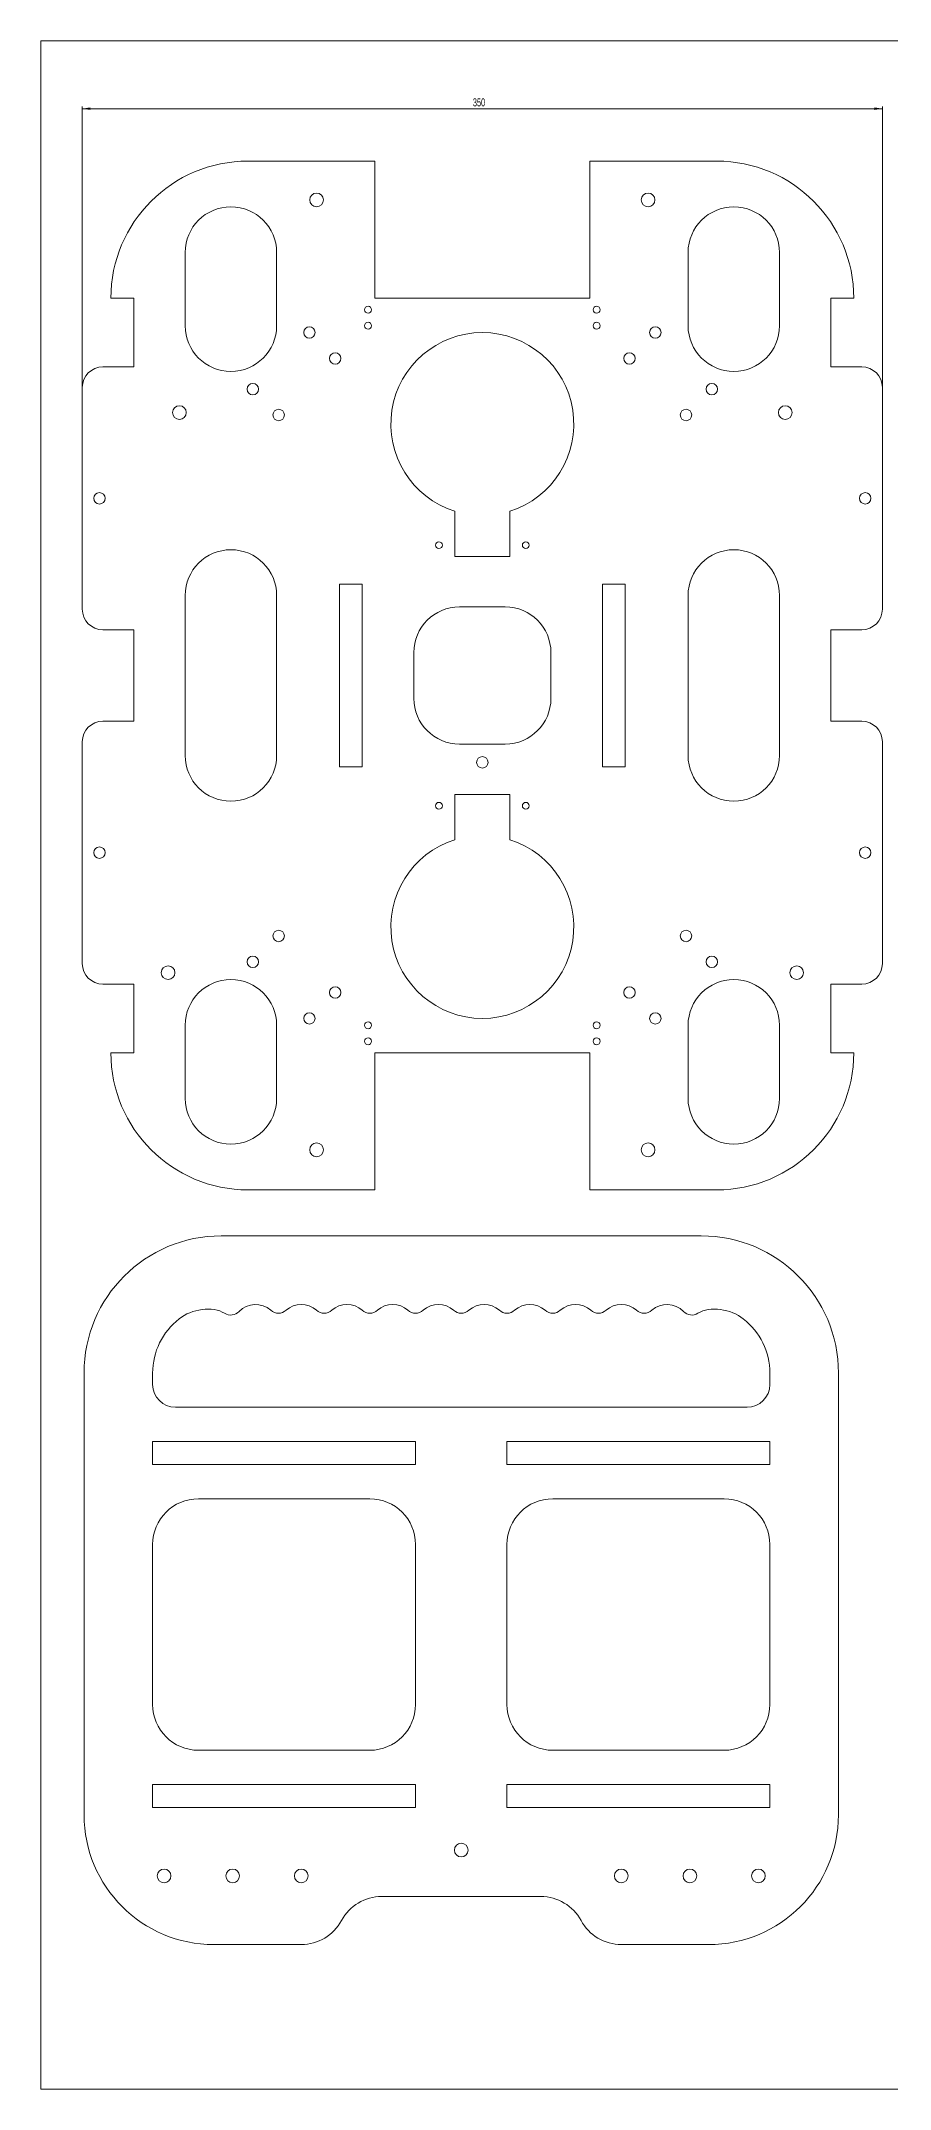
# Model space of a CAD drawing. Header units: millimetres. Extents: x 1 to 901, y 3 to 899.
# Drawn here: x 1 to 372, y 3 to 899 of the extents above; entities that cross this region are included whole.
import ezdxf

# ---------------------------------------------------------------- set-up
doc = ezdxf.new("R2010")
doc.units = ezdxf.units.MM
doc.styles.add('SLDTEXTSTYLE0', font='TXT', dxfattribs={"width": 0.605})
doc.dimstyles.new('SLDDIMSTYLE0', dxfattribs={"dimtxt": 3.5, "dimasz": 3.5, "dimexe": 0, "dimexo": 0.0625, "dimgap": 0.875, "dimtad": 2, "dimrnd": 1e-09, "dimzin": 12, "dimdsep": 46, "dimtxsty": 'SLDTEXTSTYLE0', "dimsah": 1, "dimcen": 0.09, "dimadec": 0, "dimazin": 3, "dimtfac": 1, "dimtdec": 3, "dimtofl": 0, "dimtmove": 0, "dimatfit": 3, "dimfxl": 0, "dimfrac": 2, "dimtolj": 1, "dimtzin": 12, "dimarcsym": 0})

# ---------------------------------------------------------------- blocks, each defined once
blk = doc.blocks.new('_D')
at = {"color": 7, "linetype": 'Continuous', "lineweight": 0}
for p, q in [((19.09, 747.17), (19.09, 870.1)), ((369.09, 869.1), (19.09, 869.1)), ((369.09, 747.17), (369.09, 870.1))]:
    blk.add_line(p, q, dxfattribs=at)
for points in [[(19.09, 869.1), (22.59, 868.56), (22.59, 869.64)], [(369.09, 869.1), (365.59, 869.64), (365.59, 868.56)]]:
    blk.add_solid(points, dxfattribs=at)
at = {"color": 7, "linetype": 'Continuous', "lineweight": 0, "insert": (189.94, 873.61), "char_height": 3.5, "attachment_point": 1, "style": 'SLDTEXTSTYLE0'}
blk.add_mtext('350', dxfattribs=at)

msp = doc.modelspace()

# ---------------------------------------------------------------- linework, layer by layer
at = {"color": 7, "linetype": 'Continuous', "lineweight": 0}
for p, q in [((1.008, 898.718), (901.299, 898.718)), ((1.008, 898.718), (1.008, 2.832)), ((1.008, 2.832), (901.299, 2.832))]:
    msp.add_line(p, q, dxfattribs=at)
at = {"color": 7, "linetype": 'Continuous', "lineweight": 15}
for p, q in [((147.09, 846.164), (91.59, 846.164)), ((147.09, 786.164), (147.09, 846.164)), ((296.59, 846.164), (241.09, 846.164)), ((241.09, 846.164), (241.09, 786.164)), ((64.09, 806.164), (64.09, 774.164)), ((104.09, 774.164), (104.09, 806.164)), ((284.09, 806.164), (284.09, 774.164)), ((324.09, 774.164), (324.09, 806.164)), ((31.59, 786.164), (41.59, 786.164)), ((41.59, 786.164), (41.59, 756.164)), ((241.09, 786.164), (147.09, 786.164)), ((346.59, 786.164), (356.59, 786.164)), ((346.59, 756.164), (346.59, 786.164)), ((41.59, 756.164), (28.09, 756.164)), ((360.09, 756.164), (346.59, 756.164)), ((19.09, 747.164), (19.09, 650.164)), ((369.09, 650.164), (369.09, 747.164)), ((182.09, 693.007), (182.09, 673.164)), ((206.09, 673.164), (206.09, 693.007)), ((182.09, 673.164), (206.09, 673.164)), ((64.09, 656.164), (64.09, 586.164)), ((104.09, 586.164), (104.09, 656.164)), ((131.59, 661.164), (131.59, 581.164)), ((141.59, 661.164), (131.59, 661.164)), ((141.59, 581.164), (141.59, 661.164)), ((246.59, 661.164), (246.59, 581.164)), ((256.59, 661.164), (246.59, 661.164)), ((256.59, 581.164), (256.59, 661.164)), ((284.09, 656.164), (284.09, 586.164)), ((324.09, 586.164), (324.09, 656.164)), ((204.09, 651.164), (184.09, 651.164)), ((28.09, 641.164), (41.59, 641.164)), ((41.59, 641.164), (41.59, 601.164)), ((346.59, 601.164), (346.59, 641.164)), ((346.59, 641.164), (360.09, 641.164)), ((164.09, 631.164), (164.09, 611.164)), ((224.09, 611.164), (224.09, 631.164)), ((41.59, 601.164), (28.09, 601.164)), ((360.09, 601.164), (346.59, 601.164)), ((19.09, 592.164), (19.09, 495.164)), ((369.09, 495.164), (369.09, 592.164)), ((184.09, 591.164), (204.09, 591.164)), ((131.59, 581.164), (141.59, 581.164)), ((246.59, 581.164), (256.59, 581.164)), ((182.09, 569.164), (182.09, 549.322)), ((206.09, 569.164), (182.09, 569.164)), ((206.09, 549.322), (206.09, 569.164)), ((28.09, 486.164), (41.59, 486.164)), ((41.59, 486.164), (41.59, 456.164)), ((346.59, 486.164), (360.09, 486.164)), ((346.59, 456.164), (346.59, 486.164)), ((64.09, 468.164), (64.09, 436.164)), ((104.09, 436.164), (104.09, 468.164)), ((284.09, 468.164), (284.09, 436.164)), ((324.09, 436.164), (324.09, 468.164)), ((41.59, 456.164), (31.59, 456.164)), ((147.09, 396.164), (147.09, 456.164)), ((147.09, 456.164), (241.09, 456.164)), ((241.09, 456.164), (241.09, 396.164)), ((356.59, 456.164), (346.59, 456.164)), ((91.59, 396.164), (147.09, 396.164)), ((241.09, 396.164), (296.59, 396.164)), ((79.869, 376.029), (289.869, 376.029)), ((19.869, 122.816), (19.869, 316.029)), ((49.869, 311.029), (49.869, 316.029)), ((319.869, 316.029), (319.869, 311.029)), ((349.869, 316.029), (349.869, 122.816)), ((309.869, 301.029), (59.869, 301.029)), ((49.869, 286.029), (164.869, 286.029)), ((49.869, 276.029), (49.869, 286.029)), ((164.869, 286.029), (164.869, 276.029)), ((204.869, 286.029), (319.869, 286.029)), ((204.869, 276.029), (204.869, 286.029)), ((319.869, 286.029), (319.869, 276.029)), ((164.869, 276.029), (49.869, 276.029)), ((319.869, 276.029), (204.869, 276.029)), ((69.869, 261.029), (144.869, 261.029)), ((224.869, 261.029), (299.869, 261.029)), ((49.869, 171.029), (49.869, 241.029)), ((164.869, 241.029), (164.869, 171.029)), ((204.869, 171.029), (204.869, 241.029)), ((319.869, 241.029), (319.869, 171.029)), ((144.869, 151.029), (69.869, 151.029)), ((299.869, 151.029), (224.869, 151.029)), ((49.869, 136.029), (164.869, 136.029)), ((49.869, 126.029), (49.869, 136.029)), ((164.869, 136.029), (164.869, 126.029)), ((204.869, 126.029), (204.869, 136.029)), ((204.869, 136.029), (319.869, 136.029)), ((319.869, 136.029), (319.869, 126.029)), ((164.869, 126.029), (49.869, 126.029)), ((319.869, 126.029), (204.869, 126.029)), ((219.67, 87.029), (150.069, 87.029)), ((114.869, 66.029), (76.657, 66.029)), ((293.082, 66.029), (254.869, 66.029))]:
    msp.add_line(p, q, dxfattribs=at)
for centre, radius in [((121.59, 829.164), 3), ((121.59, 829.164), 3), ((266.59, 829.164), 3), ((266.59, 829.164), 3), ((144.09, 781.164), 1.5), ((144.09, 781.164), 1.5), ((244.09, 781.164), 1.5), ((244.09, 781.164), 1.5), ((118.433, 771.167), 2.5), ((118.433, 771.167), 2.5), ((144.09, 774.164), 1.5), ((144.09, 774.164), 1.5), ((244.09, 774.164), 1.5), ((244.09, 774.164), 1.5), ((269.747, 771.167), 2.5), ((269.747, 771.167), 2.5), ((129.747, 759.853), 2.5), ((129.747, 759.853), 2.5), ((258.433, 759.853), 2.5), ((258.433, 759.853), 2.5), ((93.684, 746.418), 2.5), ((93.684, 746.418), 2.5), ((294.495, 746.418), 2.5), ((294.495, 746.418), 2.5), ((61.59, 736.164), 3), ((61.59, 736.164), 3), ((104.998, 735.104), 2.5), ((104.998, 735.104), 2.5), ((283.182, 735.104), 2.5), ((283.182, 735.104), 2.5), ((326.59, 736.164), 3), ((326.59, 736.164), 3), ((26.59, 698.664), 2.5), ((26.59, 698.664), 2.5), ((361.59, 698.664), 2.5), ((361.59, 698.664), 2.5), ((175.09, 678.164), 1.5), ((175.09, 678.164), 1.5), ((213.09, 678.164), 1.5), ((213.09, 678.164), 1.5), ((194.09, 583.164), 2.5), ((194.09, 583.164), 2.5), ((175.09, 564.164), 1.5), ((175.09, 564.164), 1.5), ((213.09, 564.164), 1.5), ((213.09, 564.164), 1.5), ((26.59, 543.664), 2.5), ((26.59, 543.664), 2.5), ((361.59, 543.664), 2.5), ((361.59, 543.664), 2.5), ((104.998, 507.224), 2.5), ((104.998, 507.224), 2.5), ((283.182, 507.224), 2.5), ((283.182, 507.224), 2.5), ((56.59, 491.164), 3), ((56.59, 491.164), 3), ((93.684, 495.91), 2.5), ((93.684, 495.91), 2.5), ((294.495, 495.91), 2.5), ((294.495, 495.91), 2.5), ((331.59, 491.164), 3), ((331.59, 491.164), 3), ((129.747, 482.475), 2.5), ((129.747, 482.475), 2.5), ((258.433, 482.475), 2.5), ((258.433, 482.475), 2.5), ((118.433, 471.161), 2.5), ((118.433, 471.161), 2.5), ((144.09, 468.164), 1.5), ((144.09, 468.164), 1.5), ((244.09, 468.164), 1.5), ((244.09, 468.164), 1.5), ((269.747, 471.161), 2.5), ((269.747, 471.161), 2.5), ((144.09, 461.164), 1.5), ((144.09, 461.164), 1.5), ((244.09, 461.164), 1.5), ((244.09, 461.164), 1.5), ((121.59, 413.664), 3), ((121.59, 413.664), 3), ((266.59, 413.664), 3), ((266.59, 413.664), 3), ((184.869, 107.361), 3), ((184.869, 107.361), 3), ((54.869, 96.029), 3), ((54.869, 96.029), 3), ((84.869, 96.029), 3), ((84.869, 96.029), 3), ((114.869, 96.029), 3), ((114.869, 96.029), 3), ((254.869, 96.029), 3), ((254.869, 96.029), 3), ((284.869, 96.029), 3), ((284.869, 96.029), 3), ((314.869, 96.029), 3), ((314.869, 96.029), 3)]:
    msp.add_circle(centre, radius, dxfattribs=at)
for centre, radius, start, end in [((91.59, 786.164), 60, 90, 180), ((91.59, 786.164), 60, 90, 180), ((296.59, 786.164), 60, 0, 90), ((296.59, 786.164), 60, 0, 90), ((84.09, 806.164), 20, 0, 180), ((84.09, 806.164), 20, 0, 180), ((304.09, 806.164), 20, 0, 180), ((304.09, 806.164), 20, 0, 180), ((84.09, 774.164), 20, 180, 0), ((84.09, 774.164), 20, 180, 0), ((194.09, 731.164), 40, 287.457603, 252.542397), ((194.09, 731.164), 40, 287.457603, 252.542397), ((304.09, 774.164), 20, 180, 0), ((304.09, 774.164), 20, 180, 0), ((28.09, 747.164), 9, 90, 180), ((28.09, 747.164), 9, 90, 180), ((360.09, 747.164), 9, 0, 90), ((360.09, 747.164), 9, 0, 90), ((84.09, 656.164), 20, 0, 180), ((84.09, 656.164), 20, 0, 180), ((304.09, 656.164), 20, 0, 180), ((304.09, 656.164), 20, 0, 180), ((28.09, 650.164), 9, 180, 270), ((28.09, 650.164), 9, 180, 270), ((184.09, 631.164), 20, 90, 180), ((184.09, 631.164), 20, 90, 180), ((204.09, 631.164), 20, 0, 90), ((204.09, 631.164), 20, 0, 90), ((360.09, 650.164), 9, 270, 0), ((360.09, 650.164), 9, 270, 0), ((184.09, 611.164), 20, 180, 270), ((184.09, 611.164), 20, 180, 270), ((204.09, 611.164), 20, 270, 0), ((204.09, 611.164), 20, 270, 0), ((28.09, 592.164), 9, 90, 180), ((28.09, 592.164), 9, 90, 180), ((360.09, 592.164), 9, 0, 90), ((360.09, 592.164), 9, 0, 90), ((84.09, 586.164), 20, 180, 0), ((84.09, 586.164), 20, 180, 0), ((304.09, 586.164), 20, 180, 0), ((304.09, 586.164), 20, 180, 0), ((194.09, 511.164), 40, 107.457603, 72.542397), ((194.09, 511.164), 40, 107.457603, 72.542397), ((28.09, 495.164), 9, 180, 270), ((28.09, 495.164), 9, 180, 270), ((360.09, 495.164), 9, 270, 0), ((360.09, 495.164), 9, 270, 0), ((84.09, 468.164), 20, 0, 180), ((84.09, 468.164), 20, 0, 180), ((304.09, 468.164), 20, 0, 180), ((304.09, 468.164), 20, 0, 180), ((91.59, 456.164), 60, 180, 270), ((91.59, 456.164), 60, 180, 270), ((296.59, 456.164), 60, 270, 0), ((296.59, 456.164), 60, 270, 0), ((84.09, 436.164), 20, 180, 0), ((84.09, 436.164), 20, 180, 0), ((304.09, 436.164), 20, 180, 0), ((304.09, 436.164), 20, 180, 0), ((79.869, 316.029), 60, 90, 180), ((79.869, 316.029), 60, 90, 180), ((289.869, 316.029), 60, 0, 90), ((289.869, 316.029), 60, 0, 90), ((84.028, 346.396), 5, 237.666117, 316.280741), ((84.028, 346.396), 5, 237.666117, 316.280741), ((94.869, 336.029), 10, 48.189685, 136.280741), ((94.869, 336.029), 10, 48.189685, 136.280741), ((104.869, 347.209), 5, 228.189685, 311.810315), ((104.869, 347.209), 5, 228.189685, 311.810315), ((114.869, 336.029), 10, 48.189685, 131.810315), ((114.869, 336.029), 10, 48.189685, 131.810315), ((124.869, 347.209), 5, 228.189685, 311.810315), ((124.869, 347.209), 5, 228.189685, 311.810315), ((134.869, 336.029), 10, 48.189685, 131.810315), ((134.869, 336.029), 10, 48.189685, 131.810315), ((144.869, 347.209), 5, 228.189685, 311.810315), ((144.869, 347.209), 5, 228.189685, 311.810315), ((154.869, 336.029), 10, 48.189685, 131.810315), ((154.869, 336.029), 10, 48.189685, 131.810315), ((164.869, 347.209), 5, 228.189685, 311.810315), ((164.869, 347.209), 5, 228.189685, 311.810315), ((174.869, 336.029), 10, 48.189685, 131.810315), ((174.869, 336.029), 10, 48.189685, 131.810315), ((184.869, 347.209), 5, 228.189685, 311.810315), ((184.869, 347.209), 5, 228.189685, 311.810315), ((194.869, 336.029), 10, 48.189685, 131.810315), ((194.869, 336.029), 10, 48.189685, 131.810315), ((204.869, 347.209), 5, 228.189685, 311.810315), ((204.869, 347.209), 5, 228.189685, 311.810315), ((214.869, 336.029), 10, 48.189685, 131.810315), ((214.869, 336.029), 10, 48.189685, 131.810315), ((224.869, 347.209), 5, 228.189685, 311.810315), ((224.869, 347.209), 5, 228.189685, 311.810315), ((234.869, 336.029), 10, 48.189685, 131.810315), ((234.869, 336.029), 10, 48.189685, 131.810315), ((244.869, 347.209), 5, 228.189685, 311.810315), ((244.869, 347.209), 5, 228.189685, 311.810315), ((254.869, 336.029), 10, 48.189685, 131.810315), ((254.869, 336.029), 10, 48.189685, 131.810315), ((264.869, 347.209), 5, 228.189685, 311.810315), ((264.869, 347.209), 5, 228.189685, 311.810315), ((274.869, 336.029), 10, 43.719259, 131.810315), ((274.869, 336.029), 10, 43.719259, 131.810315), ((285.71, 346.396), 5, 223.719259, 302.333883), ((285.71, 346.396), 5, 223.719259, 302.333883), ((79.869, 316.029), 30, 127.764134, 180), ((79.869, 316.029), 30, 127.764134, 180), ((289.869, 316.029), 30, 0, 52.235866), ((289.869, 316.029), 30, 0, 52.235866), ((59.869, 311.029), 10, 180, 270), ((59.869, 311.029), 10, 180, 270), ((309.869, 311.029), 10, 270, 0), ((309.869, 311.029), 10, 270, 0), ((69.869, 241.029), 20, 90, 180), ((69.869, 241.029), 20, 90, 180), ((144.869, 241.029), 20, 0, 90), ((144.869, 241.029), 20, 0, 90), ((224.869, 241.029), 20, 90, 180), ((224.869, 241.029), 20, 90, 180), ((299.869, 241.029), 20, 0, 90), ((299.869, 241.029), 20, 0, 90), ((69.869, 171.029), 20, 180, 270), ((69.869, 171.029), 20, 180, 270), ((144.869, 171.029), 20, 270, 0), ((144.869, 171.029), 20, 270, 0), ((224.869, 171.029), 20, 180, 270), ((224.869, 171.029), 20, 180, 270), ((299.869, 171.029), 20, 270, 0), ((299.869, 171.029), 20, 270, 0), ((76.657, 122.816), 56.788, 180, 270), ((76.657, 122.816), 56.788, 180, 270), ((293.082, 122.816), 56.788, 270, 0), ((293.082, 122.816), 56.788, 270, 0), ((150.069, 67.029), 20, 90, 151.64065), ((150.069, 67.029), 20, 90, 151.64065), ((219.67, 67.029), 20, 28.35935, 90), ((219.67, 67.029), 20, 28.35935, 90), ((114.869, 86.029), 20, 270, 331.64065), ((114.869, 86.029), 20, 270, 331.64065), ((254.869, 86.029), 20, 208.35935, 270), ((254.869, 86.029), 20, 208.35935, 270)]:
    msp.add_arc(centre, radius, start, end, dxfattribs=at)
for points in [[(61.497, 339.745), (64.118, 341.923), (71.481, 344.759), (78.788, 343.795), (81.354, 342.171)], [(61.497, 339.745), (64.118, 341.923), (71.481, 344.759), (78.788, 343.795), (81.354, 342.171)], [(288.384, 342.171), (290.95, 343.795), (298.257, 344.759), (305.62, 341.923), (308.241, 339.745)], [(288.384, 342.171), (290.95, 343.795), (298.257, 344.759), (305.62, 341.923), (308.241, 339.745)]]:
    msp.add_open_spline(points, degree=3, dxfattribs=at)

# ---------------------------------------------------------------- dimensions: what is measured, and where the dimension line sits
at = {"color": 7, "linetype": 'Continuous', "lineweight": 0}
dim = msp.add_linear_dim(base=(19.09, 869.097), p1=(369.09, 747.164), p2=(19.09, 747.164), dimstyle='SLDDIMSTYLE0', dxfattribs=at)
dim.commit()
dim.dimension.update_dxf_attribs({"geometry": '_D', "text_midpoint": (193.949, 869.097), "dimtype": 160})

doc.saveas('drawing.dxf')
